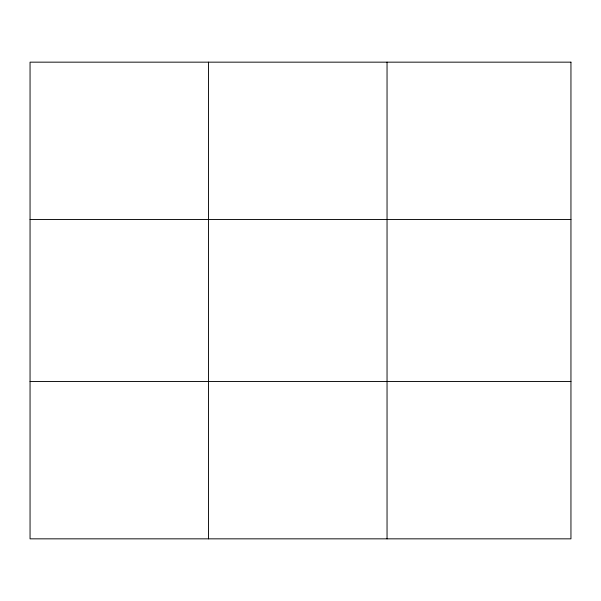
<?xml version="1.0" encoding="UTF-8"?>
<svg xmlns="http://www.w3.org/2000/svg" width="601" height="601" viewBox="0 0 601 601"><rect width="100%" height="100%" fill="white"/><g stroke="black" fill="none" stroke-linecap="round" stroke-linejoin="round"><path stroke-width="0.9" d="M208.547 62.158L208.547 538.842M387.044 62.158L387.044 538.842M30.05 219.463L570.95 219.463M30.05 381.537L570.95 381.537M570.95 62.158L570.95 538.842L30.05 538.842L30.05 62.158L570.95 62.158"/></g></svg>
